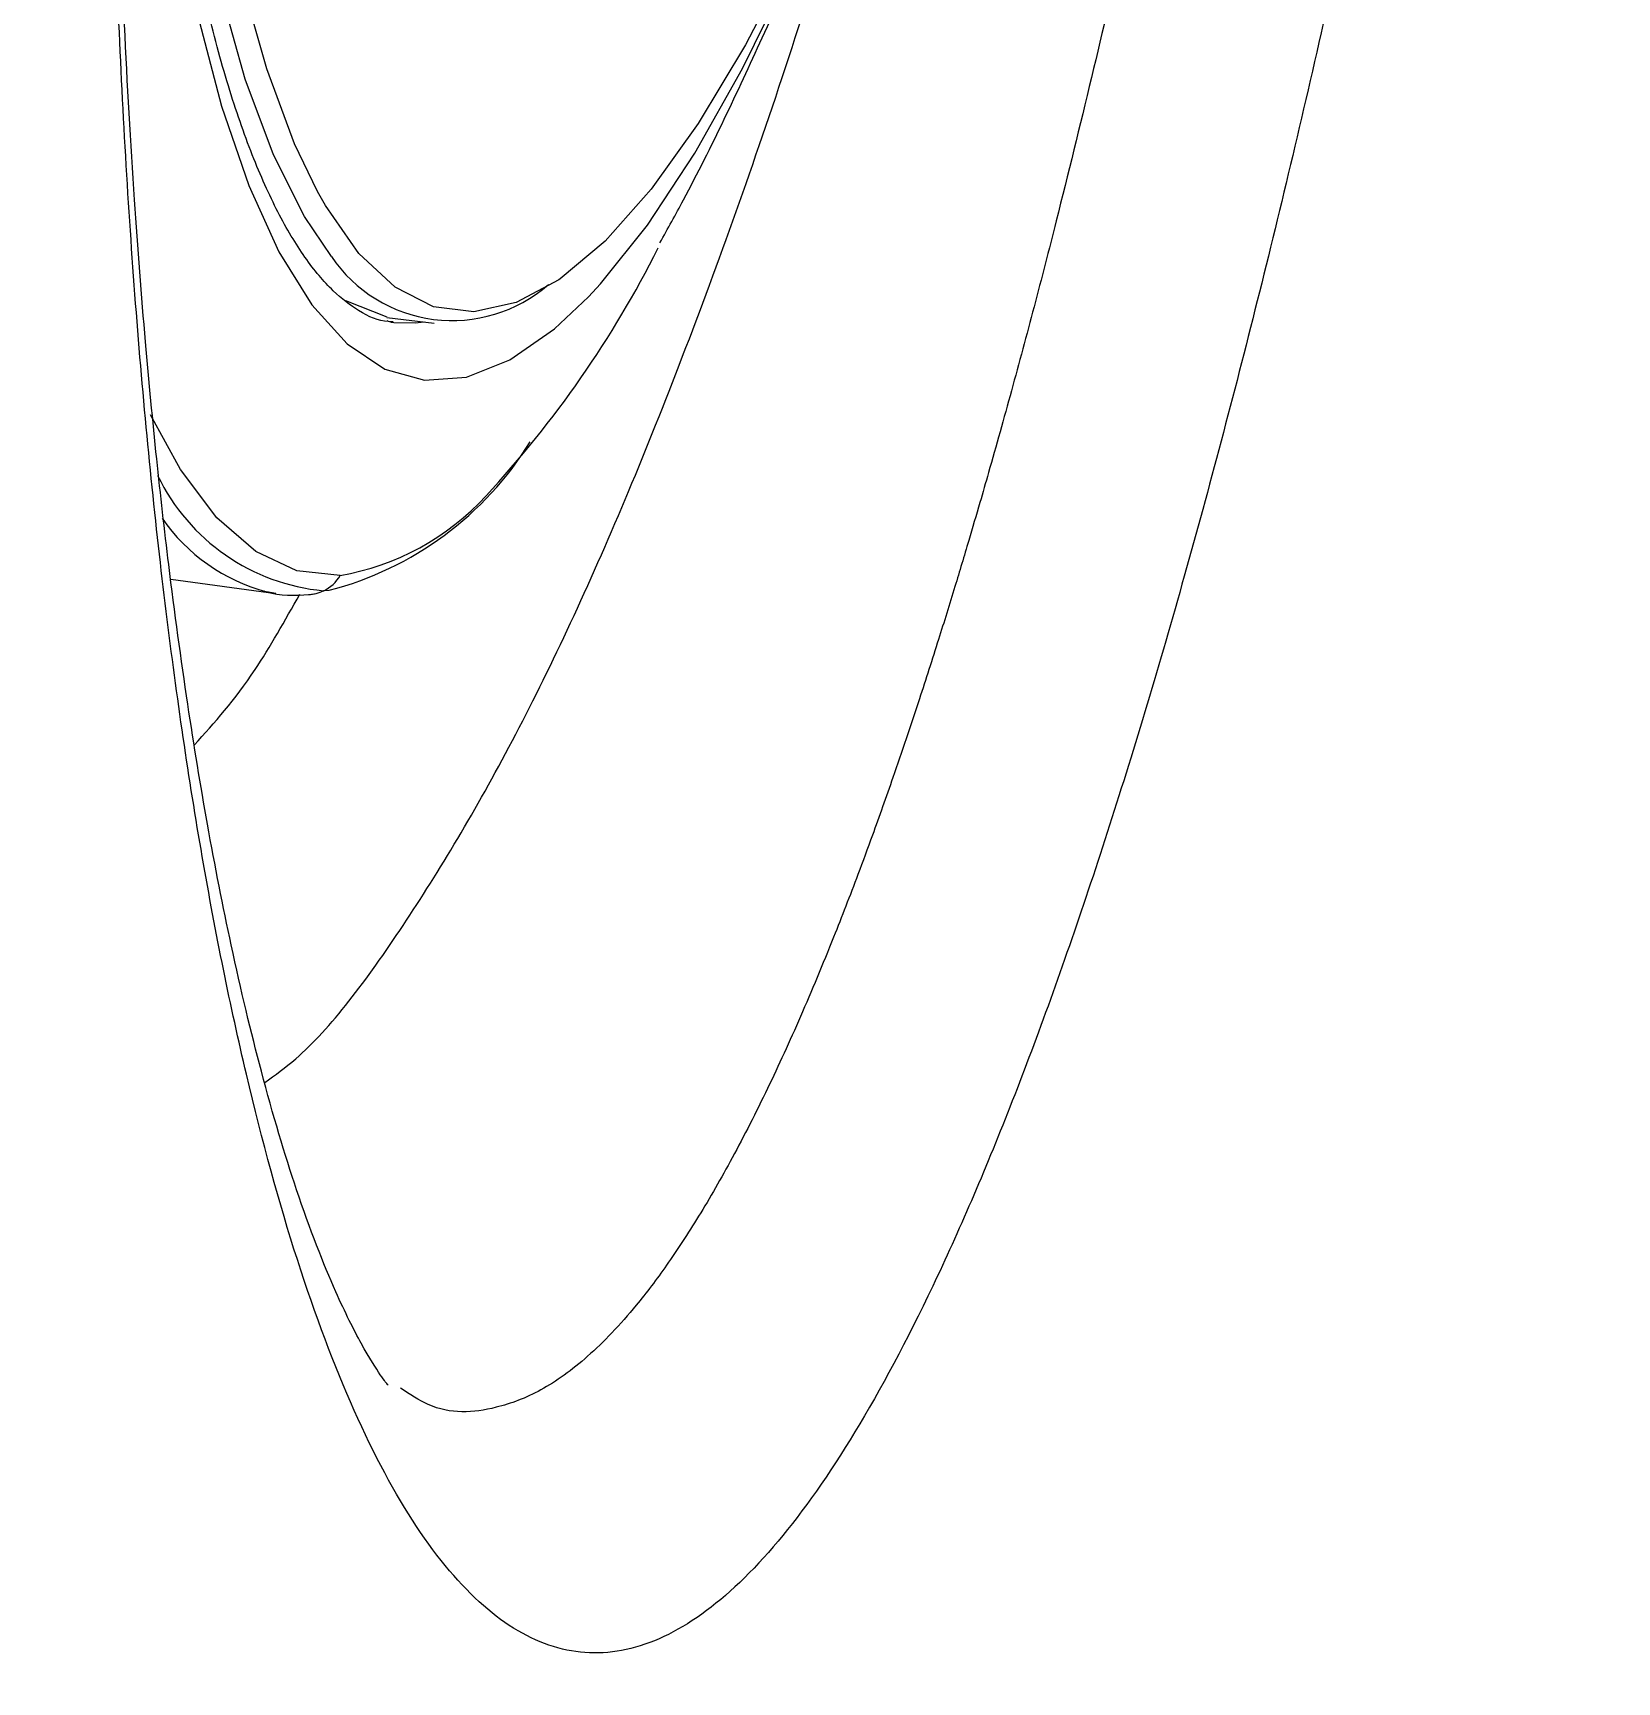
# Model space of a CAD drawing. Extents: x 943 to 1030, y 781 to 934.
# Drawn here: x 952.336 to 953.884, y 845.239 to 846.85 of the extents above; entities that cross this region are included whole.
import ezdxf

# ---------------------------------------------------------------- set-up
doc = ezdxf.new("R2010")
doc.units = 0
doc.header["$MEASUREMENT"] = 0
doc.layers.add('1', color=4, linetype='Continuous')

# ---------------------------------------------------------------- blocks, each defined once
blk = doc.blocks.new('AIRA')
at = {"layer": '1', "color": 3, "linetype": 'Continuous', "lineweight": 25}
for p, q in [((9.464, 43.4227), (9.5042, 43.4067)), ((9.5042, 43.4062), (9.5505, 43.4007)), ((9.506, 43.4021), (9.5045, 43.4027)), ((9.508, 43.4016), (9.5112, 43.4013)), ((9.293, 43.1505), (9.3958, 43.1365)), ((9.3958, 43.1365), (9.3867, 43.1381)), ((9.4283, 43.1354), (9.4352, 43.1363)), ((9.4478, 43.1395), (9.4425, 43.1391))]:
    blk.add_line(p, q, dxfattribs=at)
at = {"layer": '1', "color": 3, "linetype": 'Continuous', "lineweight": 25, "flags": 128}
for points in [[(9.4364, 43.5293), (9.4141, 43.5756), (9.3868, 43.6489), (9.3626, 43.7349), (9.3416, 43.8329), (9.3238, 43.9425), (9.3095, 44.0628), (9.2987, 44.1933), (9.2914, 44.3331), (9.2878, 44.4813), (9.2878, 44.637), (9.2914, 44.7992), (9.2986, 44.9671), (9.3094, 45.1395), (9.3238, 45.3153), (9.3415, 45.4936), (9.3625, 45.6731)], [(9.45, 43.4656), (9.4237, 43.5046), (9.3934, 43.5651), (9.3659, 43.6389), (9.3416, 43.7253), (9.3204, 43.824), (9.3025, 43.9342), (9.2881, 44.0553), (9.2772, 44.1866), (9.2699, 44.3272), (9.2663, 44.4763), (9.2663, 44.6329), (9.2699, 44.7962), (9.2772, 44.965), (9.2881, 45.1385), (9.3025, 45.3154), (9.3203, 45.4947), (9.3234, 45.5228)], [(9.2477, 44.5752), (9.2478, 44.4639), (9.2511, 44.3139), (9.2578, 44.1721), (9.2681, 44.0392), (9.2818, 43.9162), (9.2989, 43.8036), (9.3193, 43.7022), (9.3428, 43.6124), (9.3694, 43.535), (9.3988, 43.4703), (9.4308, 43.4186), (9.4654, 43.3804), (9.5023, 43.3557), (9.5412, 43.3449), (9.582, 43.3478), (9.6245, 43.3646), (9.6682, 43.3951), (9.7012, 43.4262)], [(9.7012, 43.4262), (9.7131, 43.4391), (9.7589, 43.4963), (9.8052, 43.5665), (9.8518, 43.6493), (9.8985, 43.7441), (9.9449, 43.8504), (9.9908, 43.9675), (10.0359, 44.0948), (10.0626, 44.1761)], [(10.0555, 44.1491), (10.0386, 44.0997), (9.9934, 43.9763), (9.9476, 43.8635), (9.9013, 43.7621), (9.8548, 43.6726), (9.8086, 43.5956), (9.7627, 43.5315), (9.7176, 43.4808), (9.6735, 43.4438), (9.6722, 43.4429)], [(9.6722, 43.4429), (9.6306, 43.4207), (9.5893, 43.4116), (9.5498, 43.4166), (9.5123, 43.4357), (9.477, 43.4687), (9.4442, 43.5154), (9.4364, 43.5293)], [(9.5112, 43.4013), (9.5318, 43.4009), (9.5406, 43.4019)], [(9.4586, 43.1541), (9.4164, 43.1586), (9.3761, 43.1774), (9.3381, 43.2104), (9.3026, 43.2575), (9.2732, 43.3111)]]:
    blk.add_lwpolyline(points, dxfattribs=at)
at = {"layer": '1', "color": 3, "linetype": 'Continuous', "lineweight": 25}
for centre, radius, start, end in [((8.84, 43.9405), 1.0399, 317.0525, 333.3507), ((9.5683, 43.5463), 0.1432, 214.2985, 310.961), ((9.3652, 43.4573), 0.3283, 284.578, 328.278), ((9.461, 43.3391), 0.2008, 205.825, 264.7056), ((9.4158, 43.4019), 0.2515, 279.8115, 317.4968), ((9.4333, 43.3128), 0.1808, 214.621, 255.0799), ((9.4255, 43.1737), 0.0386, 296.1788, 329.3751), ((9.426, 43.1728), 0.0375, 272.5829, 296.0915)]:
    blk.add_arc(centre, radius, start, end, dxfattribs=at)
for points, knots in [([(9.1925, 46.6106), (9.1401, 46.274), (9.0354, 45.6008), (8.9206, 44.5851), (8.8368, 43.5666), (8.7863, 42.5458), (8.769, 41.5239), (8.7886, 40.5021), (8.8442, 39.4816), (8.9321, 38.4634), (9.0461, 37.4478), (9.1416, 36.7732), (9.1893, 36.4359)], [0, 0, 0, 0, 0.1, 0.199999, 0.299999, 0.4, 0.499999, 0.599997, 0.699995, 0.799993, 0.899996, 1, 1, 1, 1]), ([(10.7066, 45.282), (10.689, 45.1632), (10.6539, 44.9266), (10.596, 44.5801), (10.5348, 44.2436), (10.4702, 43.921), (10.4029, 43.6159), (10.3331, 43.3315), (10.2613, 43.0702), (10.1878, 42.8352), (10.1132, 42.6292), (10.0377, 42.454), (9.9619, 42.3118), (9.8864, 42.2045), (9.8116, 42.133), (9.7381, 42.0985), (9.6666, 42.1014), (9.5979, 42.1417), (9.5326, 42.2189), (9.4716, 42.3324), (9.4157, 42.4804), (9.3658, 42.6618), (9.3227, 42.8741), (9.2872, 43.1148), (9.26, 43.3814), (9.2417, 43.6711), (9.2329, 43.9805), (9.234, 44.3065), (9.2453, 44.646), (9.267, 44.9953), (9.2989, 45.3506), (9.3413, 45.7096), (9.393, 46.0699), (9.4354, 46.3063), (9.4565, 46.4246)], [0, 0, 0, 0, 0.03124, 0.062256, 0.093358, 0.124719, 0.155849, 0.186935, 0.218284, 0.249561, 0.280672, 0.311938, 0.343376, 0.374557, 0.405778, 0.437273, 0.468547, 0.499749, 0.531203, 0.562557, 0.593742, 0.625087, 0.656494, 0.687651, 0.718874, 0.750279, 0.781416, 0.812525, 0.84387, 0.87503, 0.906063, 0.937277, 0.968637, 1, 1, 1, 1]), ([(9.5055, 42.3631), (9.5039, 42.3649), (9.5009, 42.3683), (9.4817, 42.398), (9.4521, 42.4562), (9.4173, 42.5455), (9.3828, 42.6608), (9.3533, 42.7837), (9.3294, 42.905), (9.3088, 43.0303), (9.2924, 43.1503), (9.2789, 43.2693), (9.2675, 43.3877), (9.2566, 43.5284), (9.2468, 43.6994), (9.2397, 43.905), (9.237, 44.1479), (9.2411, 44.4309), (9.2545, 44.7548), (9.2776, 45.0849), (9.3091, 45.4125), (9.3476, 45.7314), (9.3964, 46.0697), (9.4372, 46.2978), (9.4581, 46.4148)], [0, 0, 0, 0, 0.050503, 0.096422, 0.137075, 0.191197, 0.239703, 0.282483, 0.318536, 0.350937, 0.386147, 0.411333, 0.438022, 0.469081, 0.505801, 0.547855, 0.595365, 0.648635, 0.707843, 0.772175, 0.824017, 0.87936, 0.938087, 1, 1, 1, 1]), ([(10.5035, 45.3289), (10.4929, 45.2557), (10.4714, 45.1084), (10.4369, 44.8889), (10.4011, 44.6738), (10.3639, 44.4629), (10.3251, 44.2558), (10.2888, 44.0736), (10.2553, 43.9146), (10.225, 43.7771), (10.1925, 43.6376), (10.1665, 43.5317), (10.1477, 43.4581), (10.1368, 43.4164), (10.1258, 43.3752), (10.1147, 43.3344), (10.1035, 43.2941), (10.0933, 43.2578), (10.0831, 43.2224), (10.0721, 43.1852), (10.0587, 43.1404), (10.0426, 43.0886), (10.0224, 43.0258), (10.0009, 42.9619), (9.9808, 42.9054), (9.9615, 42.8532), (9.9381, 42.7929), (9.9087, 42.7224), (9.8756, 42.6502), (9.8424, 42.585), (9.8095, 42.5277), (9.7782, 42.48), (9.742, 42.4322), (9.7009, 42.3891), (9.6551, 42.3559), (9.603, 42.3366), (9.5569, 42.334), (9.5267, 42.3541), (9.5177, 42.3601)], [0, 0, 0, 0, 0.042556, 0.085712, 0.129478, 0.171363, 0.214641, 0.259325, 0.28931, 0.320841, 0.353925, 0.388568, 0.399292, 0.410062, 0.420877, 0.431737, 0.442643, 0.453595, 0.461764, 0.472342, 0.485331, 0.500736, 0.51856, 0.543179, 0.562149, 0.575456, 0.597755, 0.628082, 0.658095, 0.690214, 0.720849, 0.749994, 0.777643, 0.822294, 0.865575, 0.907477, 0.972496, 1, 1, 1, 1]), ([(9.5103, 43.402), (9.5087, 43.402), (9.4972, 43.4017), (9.4791, 43.4102), (9.4513, 43.4307), (9.4244, 43.4626), (9.3976, 43.5072), (9.3724, 43.5633), (9.3489, 43.6309), (9.3275, 43.7099), (9.3084, 43.8), (9.2919, 43.9005), (9.2782, 44.011), (9.2674, 44.1308), (9.2597, 44.2591), (9.255, 44.3953), (9.2536, 44.5387), (9.2547, 44.6706), (9.2576, 44.7565), (9.2588, 44.7905)], [0, 0, 0, 0, 0.011682, 0.085177, 0.144818, 0.208229, 0.269623, 0.330834, 0.392353, 0.454316, 0.51667, 0.579329, 0.642216, 0.705271, 0.768451, 0.831724, 0.895066, 0.958461, 1, 1, 1, 1]), ([(9.3849, 42.6586), (9.395, 42.6659), (9.4386, 42.6972), (9.52, 42.8062), (9.6269, 42.9842), (9.7342, 43.2131), (9.8395, 43.486), (9.9244, 43.7381), (9.9714, 43.9089), (9.9865, 43.9639)], [0, 0, 0, 0, 0.051984, 0.22516, 0.398337, 0.571513, 0.74469, 0.917866, 1, 1, 1, 1]), ([(9.7711, 43.4789), (9.7789, 43.4929), (9.8153, 43.5588), (9.8746, 43.6853), (9.9333, 43.8172), (9.9637, 43.8986), (9.971, 43.9183)], [0, 0, 0, 0, 0.09822, 0.463523, 0.870599, 1, 1, 1, 1]), ([(9.3162, 42.9885), (9.3359, 43.0103), (9.3697, 43.0478), (9.4046, 43.1099), (9.4192, 43.1359)], [0, 0, 0, 0, 0.57971, 1, 1, 1, 1]), ([(9.3841, 43.1389), (9.385, 43.1386), (9.399, 43.1336), (9.4141, 43.1345), (9.4283, 43.1354)], [0, 0, 0, 0, 0.061323, 1, 1, 1, 1])]:
    blk.add_open_spline(points, degree=3, knots=knots, dxfattribs=at)

msp = doc.modelspace()

# ---------------------------------------------------------------- block references
at = {"layer": '1'}
msp.add_blockref('AIRA', (943.1775, 803.1658), dxfattribs=at)

doc.saveas('drawing.dxf')
